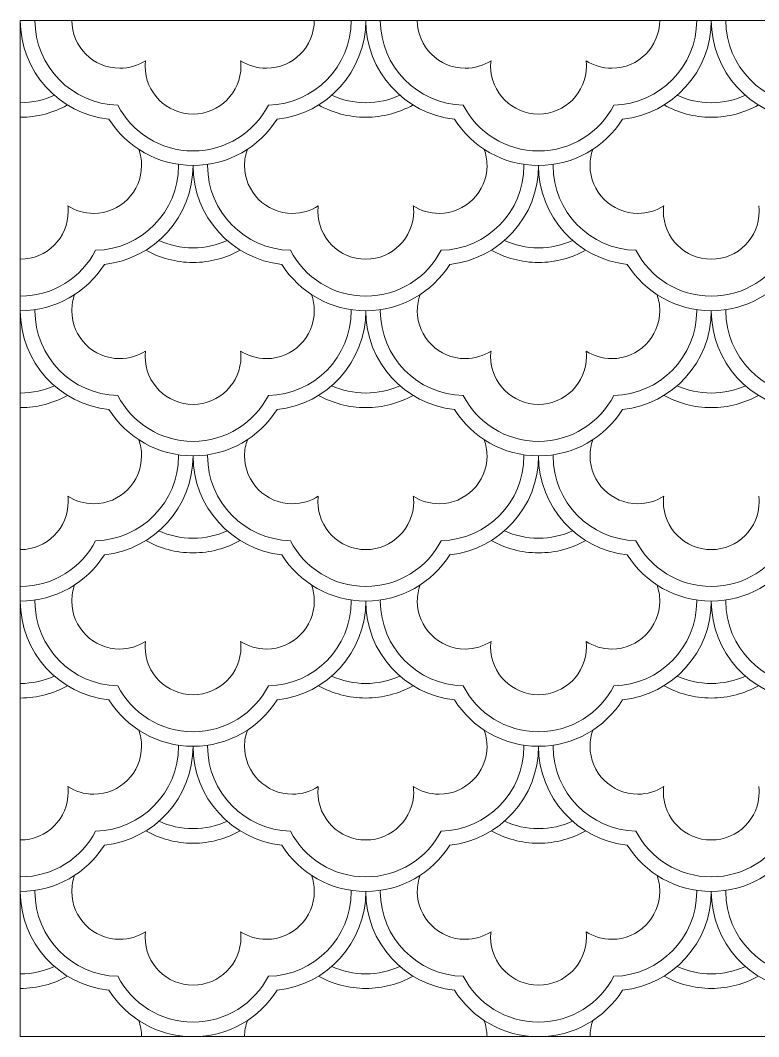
# Model space of a CAD drawing. Header units: millimetres. Extents: x -202 to 205, y -13 to 269.
# Drawn here: x -96.8 to -15.6, y 154 to 265.9 of the extents above; entities that cross this region are included whole.
import ezdxf

# ---------------------------------------------------------------- set-up
doc = ezdxf.new("R2010")
doc.units = ezdxf.units.MM
doc.header["$MEASUREMENT"] = 0
doc.layers.add('Default', color=18, linetype='Continuous')

msp = doc.modelspace()

# ---------------------------------------------------------------- linework, layer by layer
at = {"layer": 'Default', "color": 5, "lineweight": 20}
for points, knots in [([(-96.83, 154.03), (-96.83, 154.03), (-96.83, 265.85), (-96.83, 265.85), (-96.83, 265.85), (55.25, 265.85), (55.25, 265.85), (55.25, 265.85), (55.25, 154.03), (55.25, 154.03)], [0, 0, 0, 0, 0.25, 0.25, 0.25, 0.5, 0.5, 0.5, 1, 1, 1, 1]), ([(-83.05, 261.41), (-83.87, 260.89), (-84.85, 260.58), (-85.89, 260.58), (-88.8, 260.58), (-91.16, 262.94), (-91.16, 265.85)], [0, 0, 0, 0, 0.333333, 0.333333, 0.333333, 1, 1, 1, 1]), ([(-64.48, 265.85), (-64.48, 262.94), (-66.84, 260.58), (-69.74, 260.58), (-70.79, 260.58), (-71.77, 260.89), (-72.58, 261.41)], [0, 0, 0, 0, 0.333333, 0.333333, 0.333333, 1, 1, 1, 1]), ([(-45.03, 261.41), (-45.85, 260.89), (-46.83, 260.58), (-47.87, 260.58), (-50.78, 260.58), (-53.14, 262.94), (-53.14, 265.85)], [0, 0, 0, 0, 0.333333, 0.333333, 0.333333, 1, 1, 1, 1]), ([(-26.46, 265.85), (-26.46, 262.94), (-28.82, 260.58), (-31.73, 260.58), (-32.77, 260.58), (-33.75, 260.89), (-34.57, 261.41)], [0, 0, 0, 0, 0.333333, 0.333333, 0.333333, 1, 1, 1, 1]), ([(-77.82, 255.54), (-80.73, 255.54), (-83.09, 257.9), (-83.09, 260.81), (-83.09, 261.02), (-83.07, 261.22), (-83.05, 261.41)], [0, 0, 0, 0, 0.333333, 0.333333, 0.333333, 1, 1, 1, 1]), ([(-77.82, 255.54), (-74.91, 255.54), (-72.55, 257.9), (-72.55, 260.81), (-72.55, 261.02), (-72.56, 261.22), (-72.58, 261.41)], [0, 0, 0, 0, 0.333333, 0.333333, 0.333333, 1, 1, 1, 1]), ([(-39.8, 255.54), (-42.71, 255.54), (-45.07, 257.9), (-45.07, 260.81), (-45.07, 261.02), (-45.06, 261.22), (-45.03, 261.41)], [0, 0, 0, 0, 0.333333, 0.333333, 0.333333, 1, 1, 1, 1]), ([(-39.8, 255.54), (-36.89, 255.54), (-34.53, 257.9), (-34.53, 260.81), (-34.53, 261.02), (-34.54, 261.22), (-34.57, 261.41)], [0, 0, 0, 0, 0.333333, 0.333333, 0.333333, 1, 1, 1, 1]), ([(-55.05, 257.6), (-56.2, 257.08), (-57.47, 256.79), (-58.81, 256.79), (-60.15, 256.79), (-61.42, 257.08), (-62.56, 257.6)], [0, 0, 0, 0, 0.333333, 0.333333, 0.333333, 1, 1, 1, 1]), ([(-17.04, 257.6), (-18.18, 257.08), (-19.45, 256.79), (-20.79, 256.79), (-22.13, 256.79), (-23.4, 257.08), (-24.54, 257.6)], [0, 0, 0, 0, 0.333333, 0.333333, 0.333333, 1, 1, 1, 1]), ([(-53.61, 256.54), (-55.15, 255.68), (-56.92, 255.19), (-58.81, 255.19), (-60.7, 255.19), (-62.47, 255.68), (-64.01, 256.54)], [0, 0, 0, 0, 0.333333, 0.333333, 0.333333, 1, 1, 1, 1]), ([(-15.59, 256.54), (-17.13, 255.68), (-18.9, 255.19), (-20.79, 255.19), (-22.68, 255.19), (-24.45, 255.68), (-25.99, 256.54)], [0, 0, 0, 0, 0.333333, 0.333333, 0.333333, 1, 1, 1, 1]), ([(-91.59, 245.44), (-90.77, 244.91), (-89.8, 244.61), (-88.75, 244.61), (-85.84, 244.61), (-83.49, 246.97), (-83.49, 249.88), (-83.49, 250.5), (-83.59, 251.1), (-83.79, 251.65)], [0, 0, 0, 0, 0.25, 0.25, 0.25, 0.5, 0.5, 0.5, 1, 1, 1, 1]), ([(-71.84, 251.65), (-72.04, 251.1), (-72.15, 250.5), (-72.15, 249.88), (-72.15, 246.97), (-69.79, 244.61), (-66.88, 244.61), (-65.84, 244.61), (-64.86, 244.91), (-64.04, 245.44)], [0, 0, 0, 0, 0.25, 0.25, 0.25, 0.5, 0.5, 0.5, 1, 1, 1, 1]), ([(-53.58, 245.44), (-52.76, 244.91), (-51.78, 244.61), (-50.74, 244.61), (-47.83, 244.61), (-45.47, 246.97), (-45.47, 249.88), (-45.47, 250.5), (-45.58, 251.1), (-45.77, 251.65)], [0, 0, 0, 0, 0.25, 0.25, 0.25, 0.5, 0.5, 0.5, 1, 1, 1, 1]), ([(-33.82, 251.65), (-34.02, 251.1), (-34.13, 250.5), (-34.13, 249.88), (-34.13, 246.97), (-31.77, 244.61), (-28.86, 244.61), (-27.82, 244.61), (-26.84, 244.91), (-26.02, 245.44)], [0, 0, 0, 0, 0.25, 0.25, 0.25, 0.5, 0.5, 0.5, 1, 1, 1, 1]), ([(-88.54, 240.55), (-83.48, 240.66), (-79.42, 244.79), (-79.42, 249.88), (-79.42, 249.92), (-79.42, 249.95), (-79.42, 249.99)], [0, 0, 0, 0, 0.333333, 0.333333, 0.333333, 1, 1, 1, 1]), ([(-76.21, 249.99), (-76.21, 249.95), (-76.22, 249.92), (-76.22, 249.88), (-76.22, 244.79), (-72.15, 240.66), (-67.1, 240.55)], [0, 0, 0, 0, 0.333333, 0.333333, 0.333333, 1, 1, 1, 1]), ([(-50.52, 240.55), (-45.46, 240.66), (-41.4, 244.79), (-41.4, 249.88), (-41.4, 249.92), (-41.4, 249.95), (-41.4, 249.99)], [0, 0, 0, 0, 0.333333, 0.333333, 0.333333, 1, 1, 1, 1]), ([(-38.2, 249.99), (-38.2, 249.95), (-38.2, 249.92), (-38.2, 249.88), (-38.2, 244.79), (-34.13, 240.66), (-29.08, 240.55)], [0, 0, 0, 0, 0.333333, 0.333333, 0.333333, 1, 1, 1, 1]), ([(-96.83, 239.57), (-93.92, 239.57), (-91.56, 241.93), (-91.56, 244.84), (-91.56, 245.04), (-91.57, 245.24), (-91.59, 245.44)], [0, 0, 0, 0, 0.333333, 0.333333, 0.333333, 1, 1, 1, 1]), ([(-64.04, 245.44), (-64.06, 245.24), (-64.08, 245.04), (-64.08, 244.84), (-64.08, 241.93), (-61.72, 239.57), (-58.81, 239.57), (-55.9, 239.57), (-53.54, 241.93), (-53.54, 244.84), (-53.54, 245.04), (-53.55, 245.24), (-53.58, 245.44)], [0, 0, 0, 0, 0.2, 0.2, 0.2, 0.4, 0.4, 0.4, 0.6, 0.6, 0.6, 1, 1, 1, 1]), ([(-26.02, 245.44), (-26.05, 245.24), (-26.06, 245.04), (-26.06, 244.84), (-26.06, 241.93), (-23.7, 239.57), (-20.79, 239.57), (-17.88, 239.57), (-15.52, 241.93), (-15.52, 244.84), (-15.52, 245.04), (-15.53, 245.24), (-15.56, 245.44)], [0, 0, 0, 0, 0.2, 0.2, 0.2, 0.4, 0.4, 0.4, 0.6, 0.6, 0.6, 1, 1, 1, 1]), ([(-74.06, 241.63), (-75.21, 241.11), (-76.48, 240.82), (-77.82, 240.82), (-79.16, 240.82), (-80.43, 241.11), (-81.57, 241.63)], [0, 0, 0, 0, 0.333333, 0.333333, 0.333333, 1, 1, 1, 1]), ([(-36.05, 241.63), (-37.19, 241.11), (-38.46, 240.82), (-39.8, 240.82), (-41.14, 240.82), (-42.41, 241.11), (-43.55, 241.63)], [0, 0, 0, 0, 0.333333, 0.333333, 0.333333, 1, 1, 1, 1]), ([(-72.62, 240.56), (-74.16, 239.7), (-75.93, 239.21), (-77.82, 239.21), (-79.71, 239.21), (-81.48, 239.7), (-83.02, 240.56)], [0, 0, 0, 0, 0.333333, 0.333333, 0.333333, 1, 1, 1, 1]), ([(-67.1, 240.55), (-65.54, 237.55), (-62.42, 235.5), (-58.81, 235.5), (-55.2, 235.5), (-52.07, 237.55), (-50.52, 240.55)], [0, 0, 0, 0, 0.333333, 0.333333, 0.333333, 1, 1, 1, 1]), ([(-34.6, 240.56), (-36.14, 239.7), (-37.91, 239.21), (-39.8, 239.21), (-41.69, 239.21), (-43.46, 239.7), (-45, 240.56)], [0, 0, 0, 0, 0.333333, 0.333333, 0.333333, 1, 1, 1, 1]), ([(-29.08, 240.55), (-27.53, 237.55), (-24.4, 235.5), (-20.79, 235.5), (-17.18, 235.5), (-14.05, 237.55), (-12.5, 240.55)], [0, 0, 0, 0, 0.333333, 0.333333, 0.333333, 1, 1, 1, 1]), ([(-68.06, 239), (-66.12, 235.94), (-62.7, 233.9), (-58.81, 233.9), (-54.91, 233.9), (-51.5, 235.94), (-49.56, 239)], [0, 0, 0, 0, 0.333333, 0.333333, 0.333333, 1, 1, 1, 1]), ([(-30.04, 239), (-28.1, 235.94), (-24.68, 233.9), (-20.79, 233.9), (-16.9, 233.9), (-13.48, 235.94), (-11.54, 239)], [0, 0, 0, 0, 0.333333, 0.333333, 0.333333, 1, 1, 1, 1]), ([(-90.85, 235.68), (-91.05, 235.12), (-91.16, 234.52), (-91.16, 233.9), (-91.16, 230.99), (-88.8, 228.63), (-85.89, 228.63), (-84.85, 228.63), (-83.87, 228.94), (-83.05, 229.46)], [0, 0, 0, 0, 0.25, 0.25, 0.25, 0.5, 0.5, 0.5, 1, 1, 1, 1]), ([(-72.58, 229.46), (-71.77, 228.94), (-70.79, 228.63), (-69.74, 228.63), (-66.84, 228.63), (-64.48, 230.99), (-64.48, 233.9), (-64.48, 234.52), (-64.58, 235.12), (-64.78, 235.68)], [0, 0, 0, 0, 0.25, 0.25, 0.25, 0.5, 0.5, 0.5, 1, 1, 1, 1]), ([(-52.83, 235.68), (-53.03, 235.12), (-53.14, 234.52), (-53.14, 233.9), (-53.14, 230.99), (-50.78, 228.63), (-47.87, 228.63), (-46.83, 228.63), (-45.85, 228.94), (-45.03, 229.46)], [0, 0, 0, 0, 0.25, 0.25, 0.25, 0.5, 0.5, 0.5, 1, 1, 1, 1]), ([(-34.57, 229.46), (-33.75, 228.94), (-32.77, 228.63), (-31.73, 228.63), (-28.82, 228.63), (-26.46, 230.99), (-26.46, 233.9), (-26.46, 234.52), (-26.57, 235.12), (-26.76, 235.68)], [0, 0, 0, 0, 0.25, 0.25, 0.25, 0.5, 0.5, 0.5, 1, 1, 1, 1]), ([(-95.22, 234.02), (-95.22, 233.98), (-95.22, 233.94), (-95.22, 233.9), (-95.22, 228.82), (-91.16, 224.69), (-86.11, 224.57)], [0, 0, 0, 0, 0.333333, 0.333333, 0.333333, 1, 1, 1, 1]), ([(-69.53, 224.57), (-64.47, 224.69), (-60.41, 228.82), (-60.41, 233.9), (-60.41, 233.94), (-60.41, 233.98), (-60.41, 234.02)], [0, 0, 0, 0, 0.333333, 0.333333, 0.333333, 1, 1, 1, 1]), ([(-57.2, 234.02), (-57.21, 233.98), (-57.21, 233.94), (-57.21, 233.9), (-57.21, 228.82), (-53.14, 224.69), (-48.09, 224.57)], [0, 0, 0, 0, 0.333333, 0.333333, 0.333333, 1, 1, 1, 1]), ([(-31.51, 224.57), (-26.46, 224.69), (-22.39, 228.82), (-22.39, 233.9), (-22.39, 233.94), (-22.39, 233.98), (-22.39, 234.02)], [0, 0, 0, 0, 0.333333, 0.333333, 0.333333, 1, 1, 1, 1]), ([(-19.19, 234.02), (-19.19, 233.98), (-19.19, 233.94), (-19.19, 233.9), (-19.19, 228.82), (-15.12, 224.69), (-10.07, 224.57)], [0, 0, 0, 0, 0.333333, 0.333333, 0.333333, 1, 1, 1, 1]), ([(-83.05, 229.46), (-83.07, 229.27), (-83.09, 229.07), (-83.09, 228.86), (-83.09, 225.95), (-80.73, 223.6), (-77.82, 223.6), (-74.91, 223.6), (-72.55, 225.95), (-72.55, 228.86), (-72.55, 229.07), (-72.56, 229.27), (-72.58, 229.46)], [0, 0, 0, 0, 0.2, 0.2, 0.2, 0.4, 0.4, 0.4, 0.6, 0.6, 0.6, 1, 1, 1, 1]), ([(-45.03, 229.46), (-45.06, 229.27), (-45.07, 229.07), (-45.07, 228.86), (-45.07, 225.95), (-42.71, 223.6), (-39.8, 223.6), (-36.89, 223.6), (-34.53, 225.95), (-34.53, 228.86), (-34.53, 229.07), (-34.54, 229.27), (-34.57, 229.46)], [0, 0, 0, 0, 0.2, 0.2, 0.2, 0.4, 0.4, 0.4, 0.6, 0.6, 0.6, 1, 1, 1, 1]), ([(-55.05, 225.65), (-56.2, 225.13), (-57.47, 224.84), (-58.81, 224.84), (-60.15, 224.84), (-61.42, 225.13), (-62.56, 225.65)], [0, 0, 0, 0, 0.333333, 0.333333, 0.333333, 1, 1, 1, 1]), ([(-17.04, 225.65), (-18.18, 225.13), (-19.45, 224.84), (-20.79, 224.84), (-22.13, 224.84), (-23.4, 225.13), (-24.54, 225.65)], [0, 0, 0, 0, 0.333333, 0.333333, 0.333333, 1, 1, 1, 1]), ([(-86.11, 224.57), (-84.55, 221.58), (-81.42, 219.53), (-77.82, 219.53), (-74.21, 219.53), (-71.08, 221.58), (-69.53, 224.57)], [0, 0, 0, 0, 0.333333, 0.333333, 0.333333, 1, 1, 1, 1]), ([(-53.61, 224.59), (-55.15, 223.73), (-56.92, 223.24), (-58.81, 223.24), (-60.7, 223.24), (-62.47, 223.73), (-64.01, 224.59)], [0, 0, 0, 0, 0.333333, 0.333333, 0.333333, 1, 1, 1, 1]), ([(-48.09, 224.57), (-46.54, 221.58), (-43.41, 219.53), (-39.8, 219.53), (-36.19, 219.53), (-33.06, 221.58), (-31.51, 224.57)], [0, 0, 0, 0, 0.333333, 0.333333, 0.333333, 1, 1, 1, 1]), ([(-15.59, 224.59), (-17.13, 223.73), (-18.9, 223.24), (-20.79, 223.24), (-22.68, 223.24), (-24.45, 223.73), (-25.99, 224.59)], [0, 0, 0, 0, 0.333333, 0.333333, 0.333333, 1, 1, 1, 1]), ([(-87.07, 223.03), (-85.13, 219.96), (-81.71, 217.93), (-77.82, 217.93), (-73.92, 217.93), (-70.5, 219.96), (-68.57, 223.03)], [0, 0, 0, 0, 0.333333, 0.333333, 0.333333, 1, 1, 1, 1]), ([(-49.05, 223.03), (-47.11, 219.96), (-43.69, 217.93), (-39.8, 217.93), (-35.9, 217.93), (-32.49, 219.96), (-30.55, 223.03)], [0, 0, 0, 0, 0.333333, 0.333333, 0.333333, 1, 1, 1, 1]), ([(-91.59, 213.49), (-90.77, 212.96), (-89.8, 212.66), (-88.75, 212.66), (-85.84, 212.66), (-83.49, 215.02), (-83.49, 217.93), (-83.49, 218.55), (-83.59, 219.15), (-83.79, 219.7)], [0, 0, 0, 0, 0.25, 0.25, 0.25, 0.5, 0.5, 0.5, 1, 1, 1, 1]), ([(-71.84, 219.7), (-72.04, 219.15), (-72.15, 218.55), (-72.15, 217.93), (-72.15, 215.02), (-69.79, 212.66), (-66.88, 212.66), (-65.84, 212.66), (-64.86, 212.96), (-64.04, 213.49)], [0, 0, 0, 0, 0.25, 0.25, 0.25, 0.5, 0.5, 0.5, 1, 1, 1, 1]), ([(-53.58, 213.49), (-52.76, 212.96), (-51.78, 212.66), (-50.74, 212.66), (-47.83, 212.66), (-45.47, 215.02), (-45.47, 217.93), (-45.47, 218.55), (-45.58, 219.15), (-45.77, 219.7)], [0, 0, 0, 0, 0.25, 0.25, 0.25, 0.5, 0.5, 0.5, 1, 1, 1, 1]), ([(-33.82, 219.7), (-34.02, 219.15), (-34.13, 218.55), (-34.13, 217.93), (-34.13, 215.02), (-31.77, 212.66), (-28.86, 212.66), (-27.82, 212.66), (-26.84, 212.96), (-26.02, 213.49)], [0, 0, 0, 0, 0.25, 0.25, 0.25, 0.5, 0.5, 0.5, 1, 1, 1, 1]), ([(-88.54, 208.6), (-83.48, 208.71), (-79.42, 212.85), (-79.42, 217.93), (-79.42, 217.97), (-79.42, 218.01), (-79.42, 218.04)], [0, 0, 0, 0, 0.333333, 0.333333, 0.333333, 1, 1, 1, 1]), ([(-76.21, 218.04), (-76.21, 218.01), (-76.22, 217.97), (-76.22, 217.93), (-76.22, 212.85), (-72.15, 208.71), (-67.1, 208.6)], [0, 0, 0, 0, 0.333333, 0.333333, 0.333333, 1, 1, 1, 1]), ([(-50.52, 208.6), (-45.46, 208.71), (-41.4, 212.85), (-41.4, 217.93), (-41.4, 217.97), (-41.4, 218.01), (-41.4, 218.04)], [0, 0, 0, 0, 0.333333, 0.333333, 0.333333, 1, 1, 1, 1]), ([(-38.2, 218.04), (-38.2, 218.01), (-38.2, 217.97), (-38.2, 217.93), (-38.2, 212.85), (-34.13, 208.71), (-29.08, 208.6)], [0, 0, 0, 0, 0.333333, 0.333333, 0.333333, 1, 1, 1, 1]), ([(-96.83, 207.62), (-93.92, 207.62), (-91.56, 209.98), (-91.56, 212.89), (-91.56, 213.09), (-91.57, 213.29), (-91.59, 213.49)], [0, 0, 0, 0, 0.333333, 0.333333, 0.333333, 1, 1, 1, 1]), ([(-64.04, 213.49), (-64.06, 213.29), (-64.08, 213.09), (-64.08, 212.89), (-64.08, 209.98), (-61.72, 207.62), (-58.81, 207.62), (-55.9, 207.62), (-53.54, 209.98), (-53.54, 212.89), (-53.54, 213.09), (-53.55, 213.29), (-53.58, 213.49)], [0, 0, 0, 0, 0.2, 0.2, 0.2, 0.4, 0.4, 0.4, 0.6, 0.6, 0.6, 1, 1, 1, 1]), ([(-26.02, 213.49), (-26.05, 213.29), (-26.06, 213.09), (-26.06, 212.89), (-26.06, 209.98), (-23.7, 207.62), (-20.79, 207.62), (-17.88, 207.62), (-15.52, 209.98), (-15.52, 212.89), (-15.52, 213.09), (-15.53, 213.29), (-15.56, 213.49)], [0, 0, 0, 0, 0.2, 0.2, 0.2, 0.4, 0.4, 0.4, 0.6, 0.6, 0.6, 1, 1, 1, 1]), ([(-74.06, 209.68), (-75.21, 209.16), (-76.48, 208.87), (-77.82, 208.87), (-79.16, 208.87), (-80.43, 209.16), (-81.57, 209.68)], [0, 0, 0, 0, 0.333333, 0.333333, 0.333333, 1, 1, 1, 1]), ([(-36.05, 209.68), (-37.19, 209.16), (-38.46, 208.87), (-39.8, 208.87), (-41.14, 208.87), (-42.41, 209.16), (-43.55, 209.68)], [0, 0, 0, 0, 0.333333, 0.333333, 0.333333, 1, 1, 1, 1]), ([(-72.62, 208.62), (-74.16, 207.75), (-75.93, 207.26), (-77.82, 207.26), (-79.71, 207.26), (-81.48, 207.75), (-83.02, 208.62)], [0, 0, 0, 0, 0.333333, 0.333333, 0.333333, 1, 1, 1, 1]), ([(-67.1, 208.6), (-65.54, 205.6), (-62.42, 203.56), (-58.81, 203.56), (-55.2, 203.56), (-52.07, 205.6), (-50.52, 208.6)], [0, 0, 0, 0, 0.333333, 0.333333, 0.333333, 1, 1, 1, 1]), ([(-34.6, 208.62), (-36.14, 207.75), (-37.91, 207.26), (-39.8, 207.26), (-41.69, 207.26), (-43.46, 207.75), (-45, 208.62)], [0, 0, 0, 0, 0.333333, 0.333333, 0.333333, 1, 1, 1, 1]), ([(-29.08, 208.6), (-27.53, 205.6), (-24.4, 203.56), (-20.79, 203.56), (-17.18, 203.56), (-14.05, 205.6), (-12.5, 208.6)], [0, 0, 0, 0, 0.333333, 0.333333, 0.333333, 1, 1, 1, 1]), ([(-68.06, 207.05), (-66.12, 203.99), (-62.7, 201.95), (-58.81, 201.95), (-54.91, 201.95), (-51.5, 203.99), (-49.56, 207.05)], [0, 0, 0, 0, 0.333333, 0.333333, 0.333333, 1, 1, 1, 1]), ([(-30.04, 207.05), (-28.1, 203.99), (-24.68, 201.95), (-20.79, 201.95), (-16.9, 201.95), (-13.48, 203.99), (-11.54, 207.05)], [0, 0, 0, 0, 0.333333, 0.333333, 0.333333, 1, 1, 1, 1]), ([(-90.85, 203.73), (-91.05, 203.17), (-91.16, 202.58), (-91.16, 201.95), (-91.16, 199.04), (-88.8, 196.68), (-85.89, 196.68), (-84.85, 196.68), (-83.87, 196.99), (-83.05, 197.51)], [0, 0, 0, 0, 0.25, 0.25, 0.25, 0.5, 0.5, 0.5, 1, 1, 1, 1]), ([(-72.58, 197.51), (-71.77, 196.99), (-70.79, 196.68), (-69.74, 196.68), (-66.84, 196.68), (-64.48, 199.04), (-64.48, 201.95), (-64.48, 202.58), (-64.58, 203.17), (-64.78, 203.73)], [0, 0, 0, 0, 0.25, 0.25, 0.25, 0.5, 0.5, 0.5, 1, 1, 1, 1]), ([(-52.83, 203.73), (-53.03, 203.17), (-53.14, 202.58), (-53.14, 201.95), (-53.14, 199.04), (-50.78, 196.68), (-47.87, 196.68), (-46.83, 196.68), (-45.85, 196.99), (-45.03, 197.51)], [0, 0, 0, 0, 0.25, 0.25, 0.25, 0.5, 0.5, 0.5, 1, 1, 1, 1]), ([(-34.57, 197.51), (-33.75, 196.99), (-32.77, 196.68), (-31.73, 196.68), (-28.82, 196.68), (-26.46, 199.04), (-26.46, 201.95), (-26.46, 202.58), (-26.57, 203.17), (-26.76, 203.73)], [0, 0, 0, 0, 0.25, 0.25, 0.25, 0.5, 0.5, 0.5, 1, 1, 1, 1]), ([(-95.22, 202.07), (-95.22, 202.03), (-95.22, 201.99), (-95.22, 201.95), (-95.22, 196.87), (-91.16, 192.74), (-86.11, 192.62)], [0, 0, 0, 0, 0.333333, 0.333333, 0.333333, 1, 1, 1, 1]), ([(-69.53, 192.62), (-64.47, 192.74), (-60.41, 196.87), (-60.41, 201.95), (-60.41, 201.99), (-60.41, 202.03), (-60.41, 202.07)], [0, 0, 0, 0, 0.333333, 0.333333, 0.333333, 1, 1, 1, 1]), ([(-57.2, 202.07), (-57.21, 202.03), (-57.21, 201.99), (-57.21, 201.95), (-57.21, 196.87), (-53.14, 192.74), (-48.09, 192.62)], [0, 0, 0, 0, 0.333333, 0.333333, 0.333333, 1, 1, 1, 1]), ([(-31.51, 192.62), (-26.46, 192.74), (-22.39, 196.87), (-22.39, 201.95), (-22.39, 201.99), (-22.39, 202.03), (-22.39, 202.07)], [0, 0, 0, 0, 0.333333, 0.333333, 0.333333, 1, 1, 1, 1]), ([(-19.19, 202.07), (-19.19, 202.03), (-19.19, 201.99), (-19.19, 201.95), (-19.19, 196.87), (-15.12, 192.74), (-10.07, 192.62)], [0, 0, 0, 0, 0.333333, 0.333333, 0.333333, 1, 1, 1, 1]), ([(-83.05, 197.51), (-83.07, 197.32), (-83.09, 197.12), (-83.09, 196.91), (-83.09, 194), (-80.73, 191.65), (-77.82, 191.65), (-74.91, 191.65), (-72.55, 194), (-72.55, 196.91), (-72.55, 197.12), (-72.56, 197.32), (-72.58, 197.51)], [0, 0, 0, 0, 0.2, 0.2, 0.2, 0.4, 0.4, 0.4, 0.6, 0.6, 0.6, 1, 1, 1, 1]), ([(-45.03, 197.51), (-45.06, 197.32), (-45.07, 197.12), (-45.07, 196.91), (-45.07, 194), (-42.71, 191.65), (-39.8, 191.65), (-36.89, 191.65), (-34.53, 194), (-34.53, 196.91), (-34.53, 197.12), (-34.54, 197.32), (-34.57, 197.51)], [0, 0, 0, 0, 0.2, 0.2, 0.2, 0.4, 0.4, 0.4, 0.6, 0.6, 0.6, 1, 1, 1, 1]), ([(-55.05, 193.7), (-56.2, 193.18), (-57.47, 192.89), (-58.81, 192.89), (-60.15, 192.89), (-61.42, 193.18), (-62.56, 193.7)], [0, 0, 0, 0, 0.333333, 0.333333, 0.333333, 1, 1, 1, 1]), ([(-17.04, 193.7), (-18.18, 193.18), (-19.45, 192.89), (-20.79, 192.89), (-22.13, 192.89), (-23.4, 193.18), (-24.54, 193.7)], [0, 0, 0, 0, 0.333333, 0.333333, 0.333333, 1, 1, 1, 1]), ([(-86.11, 192.62), (-84.55, 189.63), (-81.42, 187.58), (-77.82, 187.58), (-74.21, 187.58), (-71.08, 189.63), (-69.53, 192.62)], [0, 0, 0, 0, 0.333333, 0.333333, 0.333333, 1, 1, 1, 1]), ([(-53.61, 192.64), (-55.15, 191.78), (-56.92, 191.29), (-58.81, 191.29), (-60.7, 191.29), (-62.47, 191.78), (-64.01, 192.64)], [0, 0, 0, 0, 0.333333, 0.333333, 0.333333, 1, 1, 1, 1]), ([(-48.09, 192.62), (-46.54, 189.63), (-43.41, 187.58), (-39.8, 187.58), (-36.19, 187.58), (-33.06, 189.63), (-31.51, 192.62)], [0, 0, 0, 0, 0.333333, 0.333333, 0.333333, 1, 1, 1, 1]), ([(-15.59, 192.64), (-17.13, 191.78), (-18.9, 191.29), (-20.79, 191.29), (-22.68, 191.29), (-24.45, 191.78), (-25.99, 192.64)], [0, 0, 0, 0, 0.333333, 0.333333, 0.333333, 1, 1, 1, 1]), ([(-87.07, 191.08), (-85.13, 188.01), (-81.71, 185.98), (-77.82, 185.98), (-73.92, 185.98), (-70.5, 188.01), (-68.57, 191.08)], [0, 0, 0, 0, 0.333333, 0.333333, 0.333333, 1, 1, 1, 1]), ([(-49.05, 191.08), (-47.11, 188.01), (-43.69, 185.98), (-39.8, 185.98), (-35.9, 185.98), (-32.49, 188.01), (-30.55, 191.08)], [0, 0, 0, 0, 0.333333, 0.333333, 0.333333, 1, 1, 1, 1]), ([(-91.59, 181.54), (-90.77, 181.01), (-89.8, 180.71), (-88.75, 180.71), (-85.84, 180.71), (-83.49, 183.07), (-83.49, 185.98), (-83.49, 186.6), (-83.59, 187.2), (-83.79, 187.75)], [0, 0, 0, 0, 0.25, 0.25, 0.25, 0.5, 0.5, 0.5, 1, 1, 1, 1]), ([(-71.84, 187.75), (-72.04, 187.2), (-72.15, 186.6), (-72.15, 185.98), (-72.15, 183.07), (-69.79, 180.71), (-66.88, 180.71), (-65.84, 180.71), (-64.86, 181.01), (-64.04, 181.54)], [0, 0, 0, 0, 0.25, 0.25, 0.25, 0.5, 0.5, 0.5, 1, 1, 1, 1]), ([(-53.58, 181.54), (-52.76, 181.01), (-51.78, 180.71), (-50.74, 180.71), (-47.83, 180.71), (-45.47, 183.07), (-45.47, 185.98), (-45.47, 186.6), (-45.58, 187.2), (-45.77, 187.75)], [0, 0, 0, 0, 0.25, 0.25, 0.25, 0.5, 0.5, 0.5, 1, 1, 1, 1]), ([(-33.82, 187.75), (-34.02, 187.2), (-34.13, 186.6), (-34.13, 185.98), (-34.13, 183.07), (-31.77, 180.71), (-28.86, 180.71), (-27.82, 180.71), (-26.84, 181.01), (-26.02, 181.54)], [0, 0, 0, 0, 0.25, 0.25, 0.25, 0.5, 0.5, 0.5, 1, 1, 1, 1]), ([(-88.54, 176.65), (-83.48, 176.76), (-79.42, 180.9), (-79.42, 185.98), (-79.42, 186.02), (-79.42, 186.06), (-79.42, 186.09)], [0, 0, 0, 0, 0.333333, 0.333333, 0.333333, 1, 1, 1, 1]), ([(-76.21, 186.09), (-76.21, 186.06), (-76.22, 186.02), (-76.22, 185.98), (-76.22, 180.9), (-72.15, 176.76), (-67.1, 176.65)], [0, 0, 0, 0, 0.333333, 0.333333, 0.333333, 1, 1, 1, 1]), ([(-50.52, 176.65), (-45.46, 176.76), (-41.4, 180.9), (-41.4, 185.98), (-41.4, 186.02), (-41.4, 186.06), (-41.4, 186.09)], [0, 0, 0, 0, 0.333333, 0.333333, 0.333333, 1, 1, 1, 1]), ([(-38.2, 186.09), (-38.2, 186.06), (-38.2, 186.02), (-38.2, 185.98), (-38.2, 180.9), (-34.13, 176.76), (-29.08, 176.65)], [0, 0, 0, 0, 0.333333, 0.333333, 0.333333, 1, 1, 1, 1]), ([(-96.83, 175.67), (-93.92, 175.67), (-91.56, 178.03), (-91.56, 180.94), (-91.56, 181.14), (-91.57, 181.34), (-91.59, 181.54)], [0, 0, 0, 0, 0.333333, 0.333333, 0.333333, 1, 1, 1, 1]), ([(-64.04, 181.54), (-64.06, 181.34), (-64.08, 181.14), (-64.08, 180.94), (-64.08, 178.03), (-61.72, 175.67), (-58.81, 175.67), (-55.9, 175.67), (-53.54, 178.03), (-53.54, 180.94), (-53.54, 181.14), (-53.55, 181.34), (-53.58, 181.54)], [0, 0, 0, 0, 0.2, 0.2, 0.2, 0.4, 0.4, 0.4, 0.6, 0.6, 0.6, 1, 1, 1, 1]), ([(-26.02, 181.54), (-26.05, 181.34), (-26.06, 181.14), (-26.06, 180.94), (-26.06, 178.03), (-23.7, 175.67), (-20.79, 175.67), (-17.88, 175.67), (-15.52, 178.03), (-15.52, 180.94), (-15.52, 181.14), (-15.53, 181.34), (-15.56, 181.54)], [0, 0, 0, 0, 0.2, 0.2, 0.2, 0.4, 0.4, 0.4, 0.6, 0.6, 0.6, 1, 1, 1, 1]), ([(-74.06, 177.73), (-75.21, 177.21), (-76.48, 176.92), (-77.82, 176.92), (-79.16, 176.92), (-80.43, 177.21), (-81.57, 177.73)], [0, 0, 0, 0, 0.333333, 0.333333, 0.333333, 1, 1, 1, 1]), ([(-36.05, 177.73), (-37.19, 177.21), (-38.46, 176.92), (-39.8, 176.92), (-41.14, 176.92), (-42.41, 177.21), (-43.55, 177.73)], [0, 0, 0, 0, 0.333333, 0.333333, 0.333333, 1, 1, 1, 1]), ([(-72.62, 176.67), (-74.16, 175.81), (-75.93, 175.31), (-77.82, 175.31), (-79.71, 175.31), (-81.48, 175.81), (-83.02, 176.67)], [0, 0, 0, 0, 0.333333, 0.333333, 0.333333, 1, 1, 1, 1]), ([(-67.1, 176.65), (-65.54, 173.65), (-62.42, 171.61), (-58.81, 171.61), (-55.2, 171.61), (-52.07, 173.65), (-50.52, 176.65)], [0, 0, 0, 0, 0.333333, 0.333333, 0.333333, 1, 1, 1, 1]), ([(-34.6, 176.67), (-36.14, 175.81), (-37.91, 175.31), (-39.8, 175.31), (-41.69, 175.31), (-43.46, 175.81), (-45, 176.67)], [0, 0, 0, 0, 0.333333, 0.333333, 0.333333, 1, 1, 1, 1]), ([(-29.08, 176.65), (-27.53, 173.65), (-24.4, 171.61), (-20.79, 171.61), (-17.18, 171.61), (-14.05, 173.65), (-12.5, 176.65)], [0, 0, 0, 0, 0.333333, 0.333333, 0.333333, 1, 1, 1, 1]), ([(-68.06, 175.1), (-66.12, 172.04), (-62.7, 170), (-58.81, 170), (-54.91, 170), (-51.5, 172.04), (-49.56, 175.1)], [0, 0, 0, 0, 0.333333, 0.333333, 0.333333, 1, 1, 1, 1]), ([(-30.04, 175.1), (-28.1, 172.04), (-24.68, 170), (-20.79, 170), (-16.9, 170), (-13.48, 172.04), (-11.54, 175.1)], [0, 0, 0, 0, 0.333333, 0.333333, 0.333333, 1, 1, 1, 1]), ([(-90.85, 171.78), (-91.05, 171.22), (-91.16, 170.63), (-91.16, 170), (-91.16, 167.09), (-88.8, 164.74), (-85.89, 164.74), (-84.85, 164.74), (-83.87, 165.04), (-83.05, 165.57)], [0, 0, 0, 0, 0.25, 0.25, 0.25, 0.5, 0.5, 0.5, 1, 1, 1, 1]), ([(-72.58, 165.57), (-71.77, 165.04), (-70.79, 164.74), (-69.74, 164.74), (-66.84, 164.74), (-64.48, 167.09), (-64.48, 170), (-64.48, 170.63), (-64.58, 171.22), (-64.78, 171.78)], [0, 0, 0, 0, 0.25, 0.25, 0.25, 0.5, 0.5, 0.5, 1, 1, 1, 1]), ([(-52.83, 171.78), (-53.03, 171.22), (-53.14, 170.63), (-53.14, 170), (-53.14, 167.09), (-50.78, 164.74), (-47.87, 164.74), (-46.83, 164.74), (-45.85, 165.04), (-45.03, 165.57)], [0, 0, 0, 0, 0.25, 0.25, 0.25, 0.5, 0.5, 0.5, 1, 1, 1, 1]), ([(-34.57, 165.57), (-33.75, 165.04), (-32.77, 164.74), (-31.73, 164.74), (-28.82, 164.74), (-26.46, 167.09), (-26.46, 170), (-26.46, 170.63), (-26.57, 171.22), (-26.76, 171.78)], [0, 0, 0, 0, 0.25, 0.25, 0.25, 0.5, 0.5, 0.5, 1, 1, 1, 1]), ([(-95.22, 170.12), (-95.22, 170.08), (-95.22, 170.04), (-95.22, 170), (-95.22, 164.92), (-91.16, 160.79), (-86.11, 160.67)], [0, 0, 0, 0, 0.333333, 0.333333, 0.333333, 1, 1, 1, 1]), ([(-69.53, 160.67), (-64.47, 160.79), (-60.41, 164.92), (-60.41, 170), (-60.41, 170.04), (-60.41, 170.08), (-60.41, 170.12)], [0, 0, 0, 0, 0.333333, 0.333333, 0.333333, 1, 1, 1, 1]), ([(-57.2, 170.12), (-57.21, 170.08), (-57.21, 170.04), (-57.21, 170), (-57.21, 164.92), (-53.14, 160.79), (-48.09, 160.67)], [0, 0, 0, 0, 0.333333, 0.333333, 0.333333, 1, 1, 1, 1]), ([(-31.51, 160.67), (-26.46, 160.79), (-22.39, 164.92), (-22.39, 170), (-22.39, 170.04), (-22.39, 170.08), (-22.39, 170.12)], [0, 0, 0, 0, 0.333333, 0.333333, 0.333333, 1, 1, 1, 1]), ([(-19.19, 170.12), (-19.19, 170.08), (-19.19, 170.04), (-19.19, 170), (-19.19, 164.92), (-15.12, 160.79), (-10.07, 160.67)], [0, 0, 0, 0, 0.333333, 0.333333, 0.333333, 1, 1, 1, 1]), ([(-83.05, 165.57), (-83.07, 165.37), (-83.09, 165.17), (-83.09, 164.96), (-83.09, 162.06), (-80.73, 159.7), (-77.82, 159.7), (-74.91, 159.7), (-72.55, 162.06), (-72.55, 164.96), (-72.55, 165.17), (-72.56, 165.37), (-72.58, 165.57)], [0, 0, 0, 0, 0.2, 0.2, 0.2, 0.4, 0.4, 0.4, 0.6, 0.6, 0.6, 1, 1, 1, 1]), ([(-45.03, 165.57), (-45.06, 165.37), (-45.07, 165.17), (-45.07, 164.96), (-45.07, 162.06), (-42.71, 159.7), (-39.8, 159.7), (-36.89, 159.7), (-34.53, 162.06), (-34.53, 164.96), (-34.53, 165.17), (-34.54, 165.37), (-34.57, 165.57)], [0, 0, 0, 0, 0.2, 0.2, 0.2, 0.4, 0.4, 0.4, 0.6, 0.6, 0.6, 1, 1, 1, 1]), ([(-55.05, 161.76), (-56.2, 161.23), (-57.47, 160.94), (-58.81, 160.94), (-60.15, 160.94), (-61.42, 161.23), (-62.56, 161.76)], [0, 0, 0, 0, 0.333333, 0.333333, 0.333333, 1, 1, 1, 1]), ([(-17.04, 161.76), (-18.18, 161.23), (-19.45, 160.94), (-20.79, 160.94), (-22.13, 160.94), (-23.4, 161.23), (-24.54, 161.76)], [0, 0, 0, 0, 0.333333, 0.333333, 0.333333, 1, 1, 1, 1]), ([(-86.11, 160.67), (-84.55, 157.68), (-81.42, 155.63), (-77.82, 155.63), (-74.21, 155.63), (-71.08, 157.68), (-69.53, 160.67)], [0, 0, 0, 0, 0.333333, 0.333333, 0.333333, 1, 1, 1, 1]), ([(-53.61, 160.69), (-55.15, 159.83), (-56.92, 159.34), (-58.81, 159.34), (-60.7, 159.34), (-62.47, 159.83), (-64.01, 160.69)], [0, 0, 0, 0, 0.333333, 0.333333, 0.333333, 1, 1, 1, 1]), ([(-48.09, 160.67), (-46.54, 157.68), (-43.41, 155.63), (-39.8, 155.63), (-36.19, 155.63), (-33.06, 157.68), (-31.51, 160.67)], [0, 0, 0, 0, 0.333333, 0.333333, 0.333333, 1, 1, 1, 1]), ([(-15.59, 160.69), (-17.13, 159.83), (-18.9, 159.34), (-20.79, 159.34), (-22.68, 159.34), (-24.45, 159.83), (-25.99, 160.69)], [0, 0, 0, 0, 0.333333, 0.333333, 0.333333, 1, 1, 1, 1]), ([(-87.07, 159.13), (-85.13, 156.06), (-81.71, 154.03), (-77.82, 154.03), (-73.92, 154.03), (-70.5, 156.06), (-68.57, 159.13)], [0, 0, 0, 0, 0.333333, 0.333333, 0.333333, 1, 1, 1, 1]), ([(-49.05, 159.13), (-47.11, 156.06), (-43.69, 154.03), (-39.8, 154.03), (-35.9, 154.03), (-32.49, 156.06), (-30.55, 159.13)], [0, 0, 0, 0, 0.333333, 0.333333, 0.333333, 1, 1, 1, 1])]:
    msp.add_open_spline(points, degree=3, knots=knots, dxfattribs=at)
for points in [[(-87.07, 254.98), (-92.56, 255.56), (-96.83, 260.21), (-96.83, 265.85)], [(-86.11, 256.52), (-91.16, 256.64), (-95.22, 260.77), (-95.22, 265.85)], [(-60.41, 265.85), (-60.41, 260.77), (-64.47, 256.64), (-69.53, 256.52)], [(-58.81, 265.85), (-58.81, 260.21), (-63.08, 255.56), (-68.57, 254.98)], [(-49.05, 254.98), (-54.54, 255.56), (-58.81, 260.21), (-58.81, 265.85)], [(-48.09, 256.52), (-53.14, 256.64), (-57.21, 260.77), (-57.21, 265.85)], [(-22.39, 265.85), (-22.39, 260.77), (-26.46, 256.64), (-31.51, 256.52)], [(-20.79, 265.85), (-20.79, 260.21), (-25.06, 255.56), (-30.55, 254.98)], [(-11.03, 254.98), (-16.52, 255.56), (-20.79, 260.21), (-20.79, 265.85)], [(-10.07, 256.52), (-15.12, 256.64), (-19.19, 260.77), (-19.19, 265.85)], [(-93.07, 257.6), (-94.22, 257.08), (-95.49, 256.79), (-96.83, 256.79)], [(-91.63, 256.54), (-93.17, 255.68), (-94.94, 255.19), (-96.83, 255.19)], [(-77.82, 251.48), (-81.42, 251.48), (-84.55, 253.53), (-86.11, 256.52)], [(-69.53, 256.52), (-71.08, 253.53), (-74.21, 251.48), (-77.82, 251.48)], [(-39.8, 251.48), (-43.41, 251.48), (-46.54, 253.53), (-48.09, 256.52)], [(-31.51, 256.52), (-33.06, 253.53), (-36.19, 251.48), (-39.8, 251.48)], [(-77.82, 249.88), (-81.71, 249.88), (-85.13, 251.91), (-87.07, 254.98)], [(-68.57, 254.98), (-70.5, 251.91), (-73.92, 249.88), (-77.82, 249.88)], [(-39.8, 249.88), (-43.69, 249.88), (-47.11, 251.91), (-49.05, 254.98)], [(-30.55, 254.98), (-32.49, 251.91), (-35.9, 249.88), (-39.8, 249.88)], [(-87.58, 239), (-82.09, 239.59), (-77.82, 244.23), (-77.82, 249.88)], [(-77.82, 249.88), (-77.82, 244.23), (-73.55, 239.59), (-68.06, 239)], [(-49.56, 239), (-44.07, 239.59), (-39.8, 244.23), (-39.8, 249.88)], [(-39.8, 249.88), (-39.8, 244.23), (-35.53, 239.59), (-30.04, 239)], [(-96.83, 235.5), (-93.22, 235.5), (-90.09, 237.55), (-88.54, 240.55)], [(-96.83, 233.9), (-92.93, 233.9), (-89.51, 235.94), (-87.58, 239)], [(-96.83, 233.9), (-96.83, 228.26), (-92.56, 223.62), (-87.07, 223.03)], [(-68.57, 223.03), (-63.08, 223.62), (-58.81, 228.26), (-58.81, 233.9)], [(-58.81, 233.9), (-58.81, 228.26), (-54.54, 223.62), (-49.05, 223.03)], [(-30.55, 223.03), (-25.06, 223.62), (-20.79, 228.26), (-20.79, 233.9)], [(-20.79, 233.9), (-20.79, 228.26), (-16.52, 223.62), (-11.03, 223.03)], [(-93.07, 225.65), (-94.22, 225.13), (-95.49, 224.84), (-96.83, 224.84)], [(-91.63, 224.59), (-93.17, 223.73), (-94.94, 223.24), (-96.83, 223.24)], [(-87.58, 207.05), (-82.09, 207.64), (-77.82, 212.29), (-77.82, 217.93)], [(-77.82, 217.93), (-77.82, 212.29), (-73.55, 207.64), (-68.06, 207.05)], [(-49.56, 207.05), (-44.07, 207.64), (-39.8, 212.29), (-39.8, 217.93)], [(-39.8, 217.93), (-39.8, 212.29), (-35.53, 207.64), (-30.04, 207.05)], [(-96.83, 203.56), (-93.22, 203.56), (-90.09, 205.6), (-88.54, 208.6)], [(-96.83, 201.95), (-92.93, 201.95), (-89.51, 203.99), (-87.58, 207.05)], [(-96.83, 201.95), (-96.83, 196.31), (-92.56, 191.67), (-87.07, 191.08)], [(-68.57, 191.08), (-63.08, 191.67), (-58.81, 196.31), (-58.81, 201.95)], [(-58.81, 201.95), (-58.81, 196.31), (-54.54, 191.67), (-49.05, 191.08)], [(-30.55, 191.08), (-25.06, 191.67), (-20.79, 196.31), (-20.79, 201.95)], [(-20.79, 201.95), (-20.79, 196.31), (-16.52, 191.67), (-11.03, 191.08)], [(-93.07, 193.7), (-94.22, 193.18), (-95.49, 192.89), (-96.83, 192.89)], [(-91.63, 192.64), (-93.17, 191.78), (-94.94, 191.29), (-96.83, 191.29)], [(-87.58, 175.1), (-82.09, 175.69), (-77.82, 180.34), (-77.82, 185.98)], [(-77.82, 185.98), (-77.82, 180.34), (-73.55, 175.69), (-68.06, 175.1)], [(-49.56, 175.1), (-44.07, 175.69), (-39.8, 180.34), (-39.8, 185.98)], [(-39.8, 185.98), (-39.8, 180.34), (-35.53, 175.69), (-30.04, 175.1)], [(-96.83, 171.61), (-93.22, 171.61), (-90.09, 173.65), (-88.54, 176.65)], [(-96.83, 170), (-92.93, 170), (-89.51, 172.04), (-87.58, 175.1)], [(-96.83, 170), (-96.83, 164.36), (-92.56, 159.72), (-87.07, 159.13)], [(-68.57, 159.13), (-63.08, 159.72), (-58.81, 164.36), (-58.81, 170)], [(-58.81, 170), (-58.81, 164.36), (-54.54, 159.72), (-49.05, 159.13)], [(-30.55, 159.13), (-25.06, 159.72), (-20.79, 164.36), (-20.79, 170)], [(-20.79, 170), (-20.79, 164.36), (-16.52, 159.72), (-11.03, 159.13)], [(-93.07, 161.76), (-94.22, 161.23), (-95.49, 160.94), (-96.83, 160.94)], [(-91.63, 160.69), (-93.17, 159.83), (-94.94, 159.34), (-96.83, 159.34)], [(-83.49, 154.03), (-83.49, 154.65), (-83.59, 155.25), (-83.79, 155.8)], [(-71.84, 155.8), (-72.04, 155.25), (-72.15, 154.65), (-72.15, 154.03)], [(-45.47, 154.03), (-45.47, 154.65), (-45.58, 155.25), (-45.77, 155.8)], [(-33.82, 155.8), (-34.02, 155.25), (-34.13, 154.65), (-34.13, 154.03)], [(-96.83, 154.03), (-96.83, 154.03), (55.25, 154.03), (55.25, 154.03)], [(-79.42, 154.03), (-79.42, 154.07), (-79.42, 154.11), (-79.42, 154.15)], [(-76.21, 154.15), (-76.21, 154.11), (-76.22, 154.07), (-76.22, 154.03)], [(-41.4, 154.03), (-41.4, 154.07), (-41.4, 154.11), (-41.4, 154.15)], [(-38.2, 154.15), (-38.2, 154.11), (-38.2, 154.07), (-38.2, 154.03)]]:
    msp.add_open_spline(points, degree=3, dxfattribs=at)

doc.saveas('drawing.dxf')
